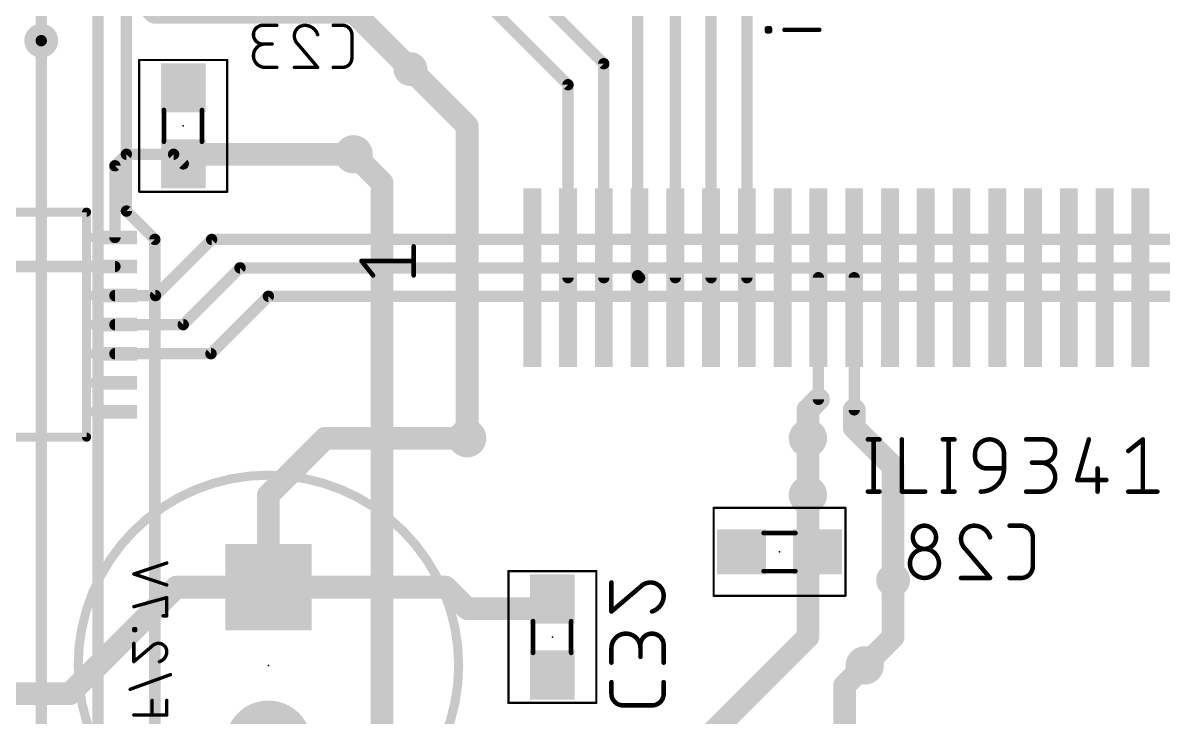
# Model space of a CAD drawing. Extents: x -10 to 79, y 9 to 113.
# Drawn here: x 11.02 to 36.52, y 42.02 to 57.55 of the extents above; entities that cross this region are included whole.
import ezdxf

# ---------------------------------------------------------------- set-up
doc = ezdxf.new("R2010")
doc.units = 0
for name, color, linetype in [('1', 12, 'CONTINUOUS'), ('16', 132, 'CONTINUOUS'), ('17', 110, 'CONTINUOUS'), ('18', 110, 'CONTINUOUS'), ('22', 253, 'CONTINUOUS'), ('24', 53, 'CONTINUOUS'), ('25', 253, 'CONTINUOUS'), ('26', 253, 'CONTINUOUS'), ('27', 253, 'CONTINUOUS'), ('28', 253, 'CONTINUOUS'), ('40', 132, 'CONTINUOUS'), ('52', 253, 'CONTINUOUS')]:
    doc.layers.add(name, color=color, linetype=linetype)

# ---------------------------------------------------------------- blocks, each defined once
blk = doc.blocks.new('RECT')
blk.add_solid([(-0.5, -0.5), (0.5, -0.5), (-0.5, 0.5), (0.5, 0.5)])
blk = doc.blocks.new('SQUAREP')
blk.add_solid([(-0.5, -0.5), (0.5, -0.5), (-0.5, 0.5), (0.5, 0.5)])
blk = doc.blocks.new('ROUNDP')
at = {"const_width": 0.5}
blk.add_lwpolyline([(0, -0.25, 1), (0, 0.25, 1), (0, -0.25)], format="xyb", dxfattribs=at)
blk = doc.blocks.new('ROUNDV')
at = {"const_width": 0.5}
blk.add_lwpolyline([(0, -0.25, 1), (0, 0.25, 1), (0, -0.25)], format="xyb", dxfattribs=at)

msp = doc.modelspace()

# ---------------------------------------------------------------- linework, layer by layer
at = {"layer": '1'}
for points, const_width in [([(27.21, 51.85), (27.21, 64.865)], 0.254), ([(12.7, 60.96), (12.7, 31.75)], 0.254), ([(24.01, 56.635), (19.685, 60.96)], 0.254), ([(26.41, 51.85), (26.41, 59.315)], 0.254), ([(13.335, 59.055), (13.335, 53.34)], 0.254), ([(23.21, 56.165), (20.955, 58.42)], 0.254), ([(25.61, 51.85), (25.61, 58.21)], 0.254), ([(24.765, 51.895), (24.765, 57.785)], 0.254), ([(11.43, 31.115), (11.43, 57.15)], 0.254), ([(19.685, 56.515), (20.955, 55.245)], 0.508), ([(24.01, 51.85), (24.01, 56.635)], 0.254), ([(23.21, 51.85), (23.21, 56.165)], 0.254), ([(20.955, 55.245), (20.955, 48.26)], 0.508), ([(19.05, 53.975), (18.415, 54.61)], 0.508), ([(19.05, 39.37), (19.05, 53.975)], 0.508), ([(13.335, 53.34), (13.97, 52.705)], 0.254), ([(13.97, 52.705), (13.97, 33.02)], 0.254), ([(24.81, 51.85), (24.765, 51.895)], 0.254), ([(28.81, 49.13), (28.81, 51.85)], 0.254), ([(29.61, 48.895), (29.61, 51.85)], 0.254), ([(28.81, 49.13), (28.575, 48.895)], 0.508), ([(28.575, 48.26), (28.575, 48.895)], 0.508), ([(29.61, 48.495), (29.61, 48.895)], 0.508), ([(30.48, 47.625), (29.61, 48.495)], 0.508), ([(28.575, 46.99), (28.575, 48.26)], 0.508), ([(30.48, 45.085), (30.48, 47.625)], 0.508), ([(30.48, 43.815), (30.48, 45.085)], 0.508), ([(29.845, 43.18), (30.48, 43.815)], 0.508)]:
    msp.add_lwpolyline(points, dxfattribs=dict(at, const_width=const_width))
for points, const_width in [([(11.4935, 57.15, 1), (11.3665, 57.15)], 0.127), ([(19.7748, 56.6048, 1), (19.5952, 56.4252)], 0.254), ([(24.0735, 56.635, 1), (23.9465, 56.635)], 0.127), ([(23.9651, 56.5901, 1), (24.0549, 56.6799)], 0.127), ([(23.2735, 56.165, 1), (23.1465, 56.165)], 0.127), ([(23.1651, 56.1201, 1), (23.2549, 56.2099)], 0.127), ([(21.082, 55.245, 1), (20.828, 55.245)], 0.254), ([(20.8652, 55.1552, 1), (21.0448, 55.3348)], 0.254), ([(18.5048, 54.6998, 1), (18.3252, 54.5202)], 0.254), ([(19.177, 53.975, 1), (18.923, 53.975)], 0.254), ([(18.9602, 53.8852, 1), (19.1398, 54.0648)], 0.254), ([(13.3799, 53.3849, 1), (13.2901, 53.2951)], 0.127), ([(13.2715, 53.34, 1), (13.3985, 53.34)], 0.127), ([(14.0335, 52.705, 1), (13.9065, 52.705)], 0.127), ([(13.9251, 52.6601, 1), (14.0149, 52.7499)], 0.127), ([(23.1465, 51.85, 1), (23.2735, 51.85)], 0.127), ([(23.9465, 51.85, 1), (24.0735, 51.85)], 0.127), ([(24.8099, 51.9399, 1), (24.7201, 51.8501)], 0.127), ([(24.7015, 51.895, 1), (24.8285, 51.895)], 0.127), ([(24.7651, 51.8051, 1), (24.8549, 51.8949)], 0.127), ([(25.5465, 51.85, 1), (25.6735, 51.85)], 0.127), ([(26.3465, 51.85, 1), (26.4735, 51.85)], 0.127), ([(27.1465, 51.85, 1), (27.2735, 51.85)], 0.127), ([(28.8735, 51.85, 1), (28.7465, 51.85)], 0.127), ([(29.6735, 51.85, 1), (29.5465, 51.85)], 0.127), ([(28.8998, 49.0402, 1), (28.7202, 49.2198)], 0.254), ([(28.702, 48.895, 1), (28.448, 48.895)], 0.254), ([(28.4852, 48.9848, 1), (28.6648, 48.8052)], 0.254), ([(28.7465, 49.13, 1), (28.8735, 49.13)], 0.127), ([(29.737, 48.895, 1), (29.483, 48.895)], 0.254), ([(29.6998, 48.5848, 1), (29.5202, 48.4052)], 0.254), ([(29.5465, 48.895, 1), (29.6735, 48.895)], 0.127), ([(28.702, 48.26, 1), (28.448, 48.26)], 0.254), ([(29.483, 48.495, 1), (29.737, 48.495)], 0.254), ([(20.828, 48.26, 1), (21.082, 48.26)], 0.254), ([(28.448, 48.26, 1), (28.702, 48.26)], 0.254), ([(30.607, 47.625, 1), (30.353, 47.625)], 0.254), ([(30.3902, 47.5352, 1), (30.5698, 47.7148)], 0.254), ([(28.448, 46.99, 1), (28.702, 46.99)], 0.254), ([(30.607, 45.085, 1), (30.353, 45.085)], 0.254), ([(30.353, 45.085, 1), (30.607, 45.085)], 0.254), ([(30.353, 43.815, 1), (30.607, 43.815)], 0.254), ([(30.5698, 43.7252, 1), (30.3902, 43.9048)], 0.254), ([(29.7552, 43.2698, 1), (29.9348, 43.0902)], 0.254)]:
    msp.add_lwpolyline(points, format="xyb", dxfattribs=dict(at, const_width=const_width))
at = {"layer": '16'}
for points, const_width in [([(11.43, 57.15), (11.43, 61.595)], 0.254), ([(12.7, 59.055), (13.97, 57.785)], 0.508), ([(13.97, 57.785), (18.415, 57.785)], 0.508), ([(18.415, 57.785), (19.685, 56.515)], 0.508), ([(14.605, 54.395), (14.82, 54.61)], 0.508), ([(14.82, 54.61), (18.415, 54.61)], 0.508), ([(13.0778, 54.3528), (13.335, 54.61)], 0.254), ([(13.335, 54.61), (14.39, 54.61)], 0.254), ([(14.39, 54.61), (14.605, 54.395)], 0.254), ([(13.0778, 52.75), (13.0778, 54.3528)], 0.254), ([(13.985, 51.45), (15.24, 52.705)], 0.254), ([(15.24, 52.705), (52.07, 52.705)], 0.254), ([(13.0778, 52.1), (10.765, 52.1)], 0.254), ([(14.605, 50.8), (15.875, 52.07)], 0.254), ([(15.875, 52.07), (50.8, 52.07)], 0.254), ([(13.0778, 51.45), (13.985, 51.45)], 0.254), ([(15.225, 50.15), (16.51, 51.435)], 0.254), ([(16.51, 51.435), (48.26, 51.435)], 0.254), ([(13.0778, 50.8), (14.605, 50.8)], 0.254), ([(13.0778, 50.15), (15.225, 50.15)], 0.254), ([(17.78, 48.26), (16.51, 46.99)], 0.508), ([(20.955, 48.26), (17.78, 48.26)], 0.508), ([(28.575, 46.99), (28.575, 48.26)], 0.508), ([(16.51, 46.99), (16.51, 44.9301)], 0.508), ([(28.575, 45.935), (28.575, 46.99)], 0.508), ([(28.79, 45.72), (28.575, 45.935)], 0.508), ([(28.79, 45.72), (28.575, 45.505)], 0.508), ([(28.575, 45.505), (28.575, 43.815)], 0.508), ([(12.065, 42.545), (14.4501, 44.9301)], 0.508), ([(14.4501, 44.9301), (16.51, 44.9301)], 0.508), ([(16.51, 44.9301), (20.4749, 44.9301)], 0.508), ([(20.4749, 44.9301), (20.955, 44.45)], 0.508), ([(30.48, 43.815), (30.48, 45.085)], 0.508), ([(22.645, 44.45), (22.86, 44.665)], 0.508), ([(20.955, 44.45), (22.645, 44.45)], 0.508), ([(28.575, 43.815), (24.13, 39.37)], 0.508), ([(29.845, 43.18), (30.48, 43.815)], 0.508), ([(29.3975, 42.7325), (29.845, 43.18)], 0.508), ([(29.3975, 39.5575), (29.3975, 42.7325)], 0.508), ([(9.785, 42.545), (12.065, 42.545)], 0.508)]:
    msp.add_lwpolyline(points, dxfattribs=dict(at, const_width=const_width))
for points, const_width in [([(13.97, 57.912, 1), (13.97, 57.658)], 0.254), ([(13.8802, 57.6952, 1), (14.0598, 57.8748)], 0.254), ([(18.415, 57.658, 1), (18.415, 57.912)], 0.254), ([(11.3665, 57.15, 1), (11.4935, 57.15)], 0.127), ([(19.5952, 56.4252, 1), (19.7748, 56.6048)], 0.254), ([(14.82, 54.737, 1), (14.82, 54.483)], 0.254), ([(14.9098, 54.5202, 1), (14.7302, 54.6998)], 0.254), ([(18.415, 54.483, 1), (18.415, 54.737)], 0.254), ([(13.335, 54.6735, 1), (13.335, 54.5465)], 0.127), ([(13.3799, 54.5651, 1), (13.2901, 54.6549)], 0.127), ([(14.4349, 54.6549, 1), (14.3451, 54.5651)], 0.127), ([(14.39, 54.5465, 1), (14.39, 54.6735)], 0.127), ([(14.5152, 54.4848, 1), (14.6948, 54.3052)], 0.254), ([(13.1413, 54.3528, 1), (13.0143, 54.3528)], 0.127), ([(13.0329, 54.3977, 1), (13.1227, 54.3079)], 0.127), ([(14.5601, 54.3501, 1), (14.6499, 54.4399)], 0.127), ([(13.0143, 52.75, 1), (13.1413, 52.75)], 0.127), ([(15.24, 52.7685, 1), (15.24, 52.6415)], 0.127), ([(15.2849, 52.6601, 1), (15.1951, 52.7499)], 0.127), ([(13.0778, 52.0365, 1), (13.0778, 52.1635)], 0.127), ([(15.875, 52.1335, 1), (15.875, 52.0065)], 0.127), ([(15.9199, 52.0251, 1), (15.8301, 52.1149)], 0.127), ([(13.0778, 51.5135, 1), (13.0778, 51.3865)], 0.127), ([(13.9401, 51.4949, 1), (14.0299, 51.4051)], 0.127), ([(13.985, 51.3865, 1), (13.985, 51.5135)], 0.127), ([(16.51, 51.4985, 1), (16.51, 51.3715)], 0.127), ([(16.5549, 51.3901, 1), (16.4651, 51.4799)], 0.127), ([(13.0778, 50.8635, 1), (13.0778, 50.7365)], 0.127), ([(14.5601, 50.8449, 1), (14.6499, 50.7551)], 0.127), ([(14.605, 50.7365, 1), (14.605, 50.8635)], 0.127), ([(13.0778, 50.2135, 1), (13.0778, 50.0865)], 0.127), ([(15.1801, 50.1949, 1), (15.2699, 50.1051)], 0.127), ([(15.225, 50.0865, 1), (15.225, 50.2135)], 0.127), ([(17.78, 48.387, 1), (17.78, 48.133)], 0.254), ([(17.8698, 48.1702, 1), (17.6902, 48.3498)], 0.254), ([(20.955, 48.133, 1), (20.955, 48.387)], 0.254), ([(28.702, 48.26, 1), (28.448, 48.26)], 0.254), ([(16.637, 46.99, 1), (16.383, 46.99)], 0.254), ([(16.4202, 47.0798, 1), (16.5998, 46.9002)], 0.254), ([(28.702, 46.99, 1), (28.448, 46.99)], 0.254), ([(28.448, 46.99, 1), (28.702, 46.99)], 0.254), ([(28.6648, 46.0248, 1), (28.4852, 45.8452)], 0.254), ([(28.448, 45.935, 1), (28.702, 45.935)], 0.254), ([(28.8798, 45.6302, 1), (28.7002, 45.8098)], 0.254), ([(28.7002, 45.6302, 1), (28.8798, 45.8098)], 0.254), ([(28.702, 45.505, 1), (28.448, 45.505)], 0.254), ([(28.4852, 45.5948, 1), (28.6648, 45.4152)], 0.254), ([(14.4501, 45.0571, 1), (14.4501, 44.8031)], 0.254), ([(14.5399, 44.8403, 1), (14.3603, 45.0199)], 0.254), ([(16.51, 45.0571, 1), (16.51, 44.8031)], 0.254), ([(16.51, 44.8031, 1), (16.51, 45.0571)], 0.254), ([(20.5647, 45.0199, 1), (20.3851, 44.8403)], 0.254), ([(20.4749, 44.8031, 1), (20.4749, 45.0571)], 0.254), ([(30.607, 45.085, 1), (30.353, 45.085)], 0.254), ([(16.383, 44.9301, 1), (16.637, 44.9301)], 0.254), ([(22.9498, 44.5752, 1), (22.7702, 44.7548)], 0.254), ([(20.955, 44.577, 1), (20.955, 44.323)], 0.254), ([(20.8652, 44.3602, 1), (21.0448, 44.5398)], 0.254), ([(22.5552, 44.5398, 1), (22.7348, 44.3602)], 0.254), ([(22.645, 44.323, 1), (22.645, 44.577)], 0.254), ([(28.448, 43.815, 1), (28.702, 43.815)], 0.254), ([(28.6648, 43.7252, 1), (28.4852, 43.9048)], 0.254), ([(30.353, 43.815, 1), (30.607, 43.815)], 0.254), ([(30.5698, 43.7252, 1), (30.3902, 43.9048)], 0.254), ([(29.7552, 43.2698, 1), (29.9348, 43.0902)], 0.254), ([(29.9348, 43.0902, 1), (29.7552, 43.2698)], 0.254), ([(29.5245, 42.7325, 1), (29.2705, 42.7325)], 0.254), ([(29.3077, 42.8223, 1), (29.4873, 42.6427)], 0.254), ([(11.9752, 42.6348, 1), (12.1548, 42.4552)], 0.254), ([(12.065, 42.418, 1), (12.065, 42.672)], 0.254)]:
    msp.add_lwpolyline(points, format="xyb", dxfattribs=dict(at, const_width=const_width))
at = {"layer": '22', "const_width": 0.2032}
for points in [[(12.4428, 53.3146), (7.8772, 53.3146)], [(7.8772, 48.2854), (12.4428, 48.2854)]]:
    msp.add_lwpolyline(points, dxfattribs=at)
at = {"layer": '22'}
for points, const_width in [([(12.4428, 53.2638, 1), (12.4428, 53.3654)], 0.1016), ([(12.4428, 48.2346, 1), (12.4428, 48.3362)], 0.1016), ([(16.51, 38.9255, 1), (16.51, 47.4345, 1), (16.51, 38.9255)], 0.2032)]:
    msp.add_lwpolyline(points, format="xyb", dxfattribs=dict(at, const_width=const_width))
at = {"layer": '24'}
for p in [(14.605, 55.245), (27.94, 45.72), (22.86, 43.815), (16.51, 43.18)]:
    msp.add_point(p, dxfattribs=at)
at = {"layer": '25', "const_width": 0.1016}
for points in [[(27.6608, 57.3608), (27.6608, 57.4257)], [(27.6608, 57.4257), (27.7257, 57.4257)], [(27.7257, 57.3608), (27.6608, 57.3608)], [(27.7257, 57.4257), (27.7257, 57.3608)], [(28.8292, 57.3933), (28.0503, 57.3933)], [(19.7592, 51.9008), (19.7592, 52.5499)], [(18.8504, 51.9008), (18.5908, 52.2254)], [(18.5908, 52.2254), (19.7592, 52.2254)]]:
    msp.add_lwpolyline(points, dxfattribs=at)
at = {"layer": '25', "const_width": 0.0508}
for points in [[(27.6862, 57.4257, 1), (27.6354, 57.4257)], [(27.6608, 57.4511, 1), (27.6608, 57.4003)], [(27.6608, 57.3862, 1), (27.6608, 57.3354)], [(27.6354, 57.3608, 1), (27.6862, 57.3608)], [(27.7511, 57.4257, 1), (27.7003, 57.4257)], [(27.7003, 57.3608, 1), (27.7511, 57.3608)], [(27.7257, 57.4003, 1), (27.7257, 57.4511)], [(27.7257, 57.3354, 1), (27.7257, 57.3862)], [(28.0503, 57.4187, 1), (28.0503, 57.3679)], [(28.8292, 57.3679, 1), (28.8292, 57.4187)], [(19.7846, 52.5499, 1), (19.7338, 52.5499)], [(18.5908, 52.2508, 1), (18.5908, 52.2)], [(18.6106, 52.2412, 1), (18.571, 52.2095)], [(19.7592, 52.2, 1), (19.7592, 52.2508)], [(18.8306, 51.8849, 1), (18.8703, 51.9167)], [(19.7338, 51.9008, 1), (19.7846, 51.9008)]]:
    msp.add_lwpolyline(points, format="xyb", dxfattribs=at)
at = {"layer": '26'}
for points, const_width in [([(16.3847, 57.4929, 1), (16.3847, 57.0752)], 0.0762), ([(16.3847, 57.512, 1), (16.3847, 57.4739)], 0.0381), ([(16.3847, 57.4739, 1), (16.3847, 57.512)], 0.0381), ([(16.6979, 57.4739, 1), (16.6979, 57.512)], 0.0381), ([(17.3252, 57.4929, 0.4142), (17.0902, 57.258)], 0.0762), ([(17.6123, 57.2841, 0.3252), (17.3252, 57.4929)], 0.0762), ([(17.3252, 57.5119, 1), (17.3252, 57.4739)], 0.0381), ([(17.3252, 57.4739, 1), (17.3252, 57.512)], 0.0381), ([(17.9592, 57.512, 1), (17.9592, 57.4739)], 0.0381), ([(18.3769, 57.2841, 0.4142), (18.1681, 57.4929)], 0.0762), ([(18.1681, 57.5119, 1), (18.1681, 57.4738)], 0.0381), ([(18.1681, 57.4739, 1), (18.1681, 57.512)], 0.0381), ([(17.0902, 57.258, 0.2053), (17.1685, 57.0752)], 0.0762), ([(17.1093, 57.258, 1), (17.0712, 57.2579)], 0.0381), ([(17.0712, 57.258, 1), (17.1093, 57.258)], 0.0381), ([(17.5942, 57.2782, 1), (17.6305, 57.2899)], 0.0381), ([(18.3959, 57.2841, 1), (18.3578, 57.2841)], 0.0381), ([(18.3578, 57.2841, 1), (18.3959, 57.2841)], 0.0381), ([(16.4369, 57.0752, 1), (16.4369, 56.5531)], 0.0762), ([(16.3847, 57.0943, 1), (16.3847, 57.0562)], 0.0381), ([(16.3847, 57.0562, 1), (16.3847, 57.0943)], 0.0381), ([(16.4369, 57.0562, 1), (16.4369, 57.0943)], 0.0381), ([(16.5935, 57.0562, 1), (16.5935, 57.0943)], 0.0381), ([(17.1831, 57.0875, 1), (17.154, 57.0629)], 0.0381), ([(17.1554, 57.0614, 1), (17.1817, 57.089)], 0.0381), ([(18.1681, 56.5531, 0.4142), (18.3769, 56.7619)], 0.0762), ([(18.3959, 56.7619, 1), (18.3578, 56.7619)], 0.0381), ([(18.3578, 56.7619, 1), (18.3959, 56.7619)], 0.0381), ([(16.4369, 56.5722, 1), (16.4369, 56.5341)], 0.0381), ([(16.4369, 56.5341, 1), (16.4369, 56.5722)], 0.0381), ([(16.6979, 56.5341, 1), (16.6979, 56.5722)], 0.0381), ([(17.0902, 56.5722, 1), (17.0902, 56.5341)], 0.0381), ([(17.5978, 56.5408, 1), (17.6268, 56.5654)], 0.0381), ([(17.6123, 56.5341, 1), (17.6123, 56.5722)], 0.0381), ([(17.9592, 56.5722, 1), (17.9592, 56.5341)], 0.0381), ([(18.1681, 56.5722, 1), (18.1681, 56.5341)], 0.0381), ([(18.1681, 56.5341, 1), (18.1681, 56.5722)], 0.0381), ([(31.4405, 46.0446, 1), (30.9212, 46.0446)], 0.1016), ([(32.2914, 46.3042, 0.4142), (31.9993, 46.0121)], 0.1016), ([(32.6484, 46.0446, 0.3252), (32.2914, 46.3042)], 0.1016), ([(32.2914, 46.3296, 1), (32.2914, 46.2788)], 0.0508), ([(32.2914, 46.2788, 1), (32.2914, 46.3296)], 0.0508), ([(33.0849, 46.3296, 1), (33.0849, 46.2788)], 0.0508), ([(33.6042, 46.0446, 0.4142), (33.3446, 46.3042)], 0.1016), ([(33.3446, 46.3296, 1), (33.3446, 46.2788)], 0.0508), ([(33.3446, 46.2788, 1), (33.3446, 46.3296)], 0.0508), ([(30.9212, 46.0446, 1), (31.4405, 46.0446)], 0.1016), ([(30.9466, 46.0446, 1), (30.8958, 46.0446)], 0.0508), ([(30.8958, 46.0446, 1), (30.9466, 46.0446)], 0.0508), ([(31.4659, 46.0446, 1), (31.4151, 46.0446)], 0.0508), ([(31.4151, 46.0446, 1), (31.4659, 46.0446)], 0.0508), ([(31.9993, 46.0121, 0.2053), (32.0966, 45.7849)], 0.1016), ([(32.0247, 46.0121, 1), (31.9739, 46.0121)], 0.0508), ([(31.9739, 46.0121, 1), (32.0247, 46.0121)], 0.0508), ([(32.6242, 46.0367, 1), (32.6725, 46.0524)], 0.0508), ([(33.6296, 46.0446, 1), (33.5788, 46.0446)], 0.0508), ([(33.5788, 46.0446, 1), (33.6296, 46.0446)], 0.0508), ([(31.5054, 45.4604, 1), (30.8563, 45.4604)], 0.1016), ([(32.116, 45.8014, 1), (32.0773, 45.7685)], 0.0508), ([(32.0791, 45.7665, 1), (32.1142, 45.8033)], 0.0508), ([(30.8563, 45.4604, 1), (31.5054, 45.4604)], 0.1016), ([(30.8817, 45.4604, 1), (30.8309, 45.4604)], 0.0508), ([(30.8309, 45.4604, 1), (30.8817, 45.4604)], 0.0508), ([(31.5308, 45.4604, 1), (31.48, 45.4604)], 0.0508), ([(31.48, 45.4604, 1), (31.5308, 45.4604)], 0.0508), ([(33.3446, 45.1358, 0.4142), (33.6042, 45.3954)], 0.1016), ([(33.6296, 45.3954, 1), (33.5788, 45.3954)], 0.0508), ([(33.5788, 45.3954, 1), (33.6296, 45.3954)], 0.0508), ([(31.9993, 45.1612, 1), (31.9993, 45.1104)], 0.0508), ([(32.629, 45.1193, 1), (32.6677, 45.1523)], 0.0508), ([(32.6484, 45.1104, 1), (32.6484, 45.1612)], 0.0508), ([(33.0849, 45.1612, 1), (33.0849, 45.1104)], 0.0508), ([(33.3446, 45.1612, 1), (33.3446, 45.1104)], 0.0508), ([(33.3446, 45.1104, 1), (33.3446, 45.1612)], 0.0508), ([(24.2062, 45.0342, 1), (24.1554, 45.0342)], 0.0508), ([(25.0571, 45.0342, 0.2053), (24.8299, 44.9368)], 0.1016), ([(24.8115, 44.9544, 1), (24.8483, 44.9193)], 0.0508), ([(24.8464, 44.9175, 1), (24.8135, 44.9562)], 0.0508), ([(25.3492, 44.7421, 0.4142), (25.0571, 45.0342)], 0.1016), ([(25.0571, 45.0596, 1), (25.0571, 45.0088)], 0.0508), ([(25.0571, 45.0088, 1), (25.0571, 45.0596)], 0.0508), ([(25.0896, 44.3851, 0.3252), (25.3492, 44.7421)], 0.1016), ([(25.3746, 44.7421, 1), (25.3238, 44.7421)], 0.0508), ([(25.3238, 44.7421, 1), (25.3746, 44.7421)], 0.0508), ([(24.1643, 44.4044, 1), (24.1973, 44.3657)], 0.0508), ([(24.1554, 44.3851, 1), (24.2062, 44.3851)], 0.0508), ([(25.0817, 44.4093, 1), (25.0974, 44.3609)], 0.0508), ([(24.8299, 43.5666, 1), (24.1808, 43.5666)], 0.1016), ([(25.3492, 43.6316, 1), (24.8299, 43.6316)], 0.1016), ([(24.2062, 43.5666, 1), (24.1554, 43.5666)], 0.0508), ([(24.8553, 43.6316, 1), (24.8045, 43.6316)], 0.0508), ([(24.8045, 43.6316, 1), (24.8553, 43.6316)], 0.0508), ([(25.3746, 43.6316, 1), (25.3238, 43.6316)], 0.0508), ([(25.3238, 43.6316, 1), (25.3746, 43.6316)], 0.0508), ([(24.1554, 43.5666, 1), (24.2062, 43.5666)], 0.0508), ([(24.8045, 43.5666, 1), (24.8553, 43.5666)], 0.0508), ([(24.8045, 43.3719, 1), (24.8553, 43.3719)], 0.0508), ([(24.1554, 43.2421, 1), (24.2062, 43.2421)], 0.0508), ([(25.3238, 43.2421, 1), (25.3746, 43.2421)], 0.0508), ([(24.2062, 42.8056, 1), (24.1554, 42.8056)], 0.0508), ([(25.3746, 42.8056, 1), (25.3238, 42.8056)], 0.0508), ([(24.1808, 42.5459, 0.4142), (24.4404, 42.2863)], 0.1016), ([(24.2062, 42.5459, 1), (24.1554, 42.5459)], 0.0508), ([(25.0896, 42.2863, 0.4142), (25.3492, 42.5459)], 0.1016), ([(25.3746, 42.5459, 1), (25.3238, 42.5459)], 0.0508), ([(24.1554, 42.5459, 1), (24.2062, 42.5459)], 0.0508), ([(24.4404, 42.3117, 1), (24.4404, 42.2609)], 0.0508), ([(24.4404, 42.2609, 1), (24.4404, 42.3117)], 0.0508), ([(25.0896, 42.3117, 1), (25.0896, 42.2609)], 0.0508), ([(25.0896, 42.2609, 1), (25.0896, 42.3117)], 0.0508), ([(25.3238, 42.5459, 1), (25.3746, 42.5459)], 0.0508)]:
    msp.add_lwpolyline(points, format="xyb", dxfattribs=dict(at, const_width=const_width))
for points, const_width in [([(16.6979, 57.4929), (16.3847, 57.4929)], 0.0762), ([(18.1681, 57.4929), (17.9592, 57.4929)], 0.0762), ([(18.3769, 56.7619), (18.3769, 57.2841)], 0.0762), ([(16.3847, 57.0752), (16.5935, 57.0752)], 0.0762), ([(17.1685, 57.0752), (17.6123, 56.5531)], 0.0762), ([(16.6979, 56.5531), (16.4369, 56.5531)], 0.0762), ([(17.6123, 56.5531), (17.0902, 56.5531)], 0.0762), ([(17.9592, 56.5531), (18.1681, 56.5531)], 0.0762), ([(33.3446, 46.3042), (33.0849, 46.3042)], 0.1016), ([(33.6042, 45.3954), (33.6042, 46.0446)], 0.1016), ([(32.0966, 45.7849), (32.6484, 45.1358)], 0.1016), ([(32.6484, 45.1358), (31.9993, 45.1358)], 0.1016), ([(33.0849, 45.1358), (33.3446, 45.1358)], 0.1016), ([(24.1808, 44.3851), (24.1808, 45.0342)], 0.1016), ([(24.8299, 44.9368), (24.1808, 44.3851)], 0.1016), ([(24.1808, 43.2421), (24.1808, 43.5666)], 0.1016), ([(24.8299, 43.6316), (24.8299, 43.3719)], 0.1016), ([(25.3492, 43.2421), (25.3492, 43.6316)], 0.1016), ([(24.1808, 42.8056), (24.1808, 42.5459)], 0.1016), ([(25.3492, 42.5459), (25.3492, 42.8056)], 0.1016), ([(24.4404, 42.2863), (25.0896, 42.2863)], 0.1016)]:
    msp.add_lwpolyline(points, dxfattribs=dict(at, const_width=const_width))
at = {"layer": '27', "const_width": 0.1016}
for points in [[(29.9164, 48.2342), (30.1761, 48.2342)], [(30.0463, 48.2342), (30.0463, 47.0658)], [(30.6765, 48.2342), (30.6765, 47.0658)], [(31.5928, 48.2342), (31.8525, 48.2342)], [(31.7227, 48.2342), (31.7227, 47.0658)], [(33.4555, 48.2342), (33.845, 48.2342)], [(34.8581, 48.2342), (34.5985, 47.3254)], [(35.7415, 47.9746), (36.0661, 48.2342)], [(36.0661, 48.2342), (36.0661, 47.0658)], [(32.3125, 47.8447), (32.3125, 47.9096)], [(32.9616, 47.9096), (32.9616, 47.5851)], [(33.845, 47.7149), (33.5853, 47.7149)], [(32.9616, 47.5851), (32.5722, 47.5851)], [(35.0529, 47.5851), (35.0529, 47.0658)], [(34.5985, 47.3254), (35.2476, 47.3254)], [(29.9164, 47.0658), (30.1761, 47.0658)], [(30.6765, 47.0658), (31.1958, 47.0658)], [(31.5928, 47.0658), (31.8525, 47.0658)], [(33.4555, 47.0658), (33.7801, 47.0658)], [(35.7415, 47.0658), (36.3906, 47.0658)]]:
    msp.add_lwpolyline(points, dxfattribs=at)
at = {"layer": '27'}
for points, const_width in [([(29.9164, 48.2596, 1), (29.9164, 48.2088)], 0.0508), ([(30.0717, 48.2342, 1), (30.0209, 48.2342)], 0.0508), ([(30.1761, 48.2088, 1), (30.1761, 48.2596)], 0.0508), ([(30.7019, 48.2342, 1), (30.6511, 48.2342)], 0.0508), ([(31.5928, 48.2596, 1), (31.5928, 48.2088)], 0.0508), ([(31.7481, 48.2342, 1), (31.6973, 48.2342)], 0.0508), ([(31.8525, 48.2088, 1), (31.8525, 48.2596)], 0.0508), ([(32.9616, 47.9096, 1), (32.3125, 47.9096)], 0.1016), ([(33.4555, 48.2596, 1), (33.4555, 48.2088)], 0.0508), ([(33.845, 47.7149, 1), (33.845, 48.2342)], 0.1016), ([(33.845, 48.2596, 1), (33.845, 48.2088)], 0.0508), ([(33.845, 48.2088, 1), (33.845, 48.2596)], 0.0508), ([(34.8826, 48.2272, 1), (34.8337, 48.2412)], 0.0508), ([(36.0915, 48.2342, 1), (36.0407, 48.2342)], 0.0508), ([(36.0819, 48.2144, 1), (36.0502, 48.254)], 0.0508), ([(32.3379, 47.9096, 1), (32.2871, 47.9096)], 0.0508), ([(32.987, 47.9096, 1), (32.9362, 47.9096)], 0.0508), ([(35.7256, 47.9944, 1), (35.7574, 47.9547)], 0.0508), ([(32.2871, 47.9096, 1), (32.3379, 47.9096)], 0.0508), ([(32.3125, 47.8447, 0.4142), (32.5722, 47.5851)], 0.1016), ([(32.3379, 47.8447, 1), (32.2871, 47.8447)], 0.0508), ([(32.2871, 47.8447, 1), (32.3379, 47.8447)], 0.0508), ([(32.9362, 47.9096, 1), (32.987, 47.9096)], 0.0508), ([(33.5853, 47.7403, 1), (33.5853, 47.6895)], 0.0508), ([(33.7801, 47.0658, 1), (33.7801, 47.7149)], 0.1016), ([(33.7801, 47.7403, 1), (33.7801, 47.6895)], 0.0508), ([(33.845, 47.7403, 1), (33.845, 47.6895)], 0.0508), ([(33.845, 47.6895, 1), (33.845, 47.7403)], 0.0508), ([(32.4423, 47.0658, 0.4142), (32.9616, 47.5851)], 0.1016), ([(32.5722, 47.6105, 1), (32.5722, 47.5597)], 0.0508), ([(32.5722, 47.5597, 1), (32.5722, 47.6105)], 0.0508), ([(32.987, 47.5851, 1), (32.9362, 47.5851)], 0.0508), ([(32.9362, 47.5851, 1), (32.987, 47.5851)], 0.0508), ([(32.9616, 47.5597, 1), (32.9616, 47.6105)], 0.0508), ([(35.0783, 47.5851, 1), (35.0275, 47.5851)], 0.0508), ([(34.5985, 47.3508, 1), (34.5985, 47.3)], 0.0508), ([(34.5741, 47.3324, 1), (34.6229, 47.3185)], 0.0508), ([(35.2476, 47.3, 1), (35.2476, 47.3508)], 0.0508), ([(29.9164, 47.0912, 1), (29.9164, 47.0404)], 0.0508), ([(30.0209, 47.0658, 1), (30.0717, 47.0658)], 0.0508), ([(30.1761, 47.0404, 1), (30.1761, 47.0912)], 0.0508), ([(30.6765, 47.0912, 1), (30.6765, 47.0404)], 0.0508), ([(30.6511, 47.0658, 1), (30.7019, 47.0658)], 0.0508), ([(31.1958, 47.0404, 1), (31.1958, 47.0912)], 0.0508), ([(31.5928, 47.0912, 1), (31.5928, 47.0404)], 0.0508), ([(31.6973, 47.0658, 1), (31.7481, 47.0658)], 0.0508), ([(31.8525, 47.0404, 1), (31.8525, 47.0912)], 0.0508), ([(32.4423, 47.0912, 1), (32.4423, 47.0404)], 0.0508), ([(33.4555, 47.0912, 1), (33.4555, 47.0404)], 0.0508), ([(33.7801, 47.0912, 1), (33.7801, 47.0404)], 0.0508), ([(33.7801, 47.0404, 1), (33.7801, 47.0912)], 0.0508), ([(35.0275, 47.0658, 1), (35.0783, 47.0658)], 0.0508), ([(35.7415, 47.0912, 1), (35.7415, 47.0404)], 0.0508), ([(36.0407, 47.0658, 1), (36.0915, 47.0658)], 0.0508), ([(36.3906, 47.0404, 1), (36.3906, 47.0912)], 0.0508)]:
    msp.add_lwpolyline(points, format="xyb", dxfattribs=dict(at, const_width=const_width))
at = {"layer": '28', "const_width": 0.0762}
for points in [[(13.5001, 45.2241), (14.2367, 45.4696)], [(14.2367, 44.9785), (13.5001, 45.2241)], [(14.2367, 44.6972), (13.5001, 44.4926)], [(14.2367, 44.2879), (14.2367, 44.6972)], [(14.1549, 44.2879), (14.2367, 44.2879)], [(13.541, 44.001), (13.5001, 44.001)], [(13.5001, 44.001), (13.5001, 43.96)], [(13.5001, 43.96), (13.541, 43.96)], [(13.541, 43.96), (13.541, 44.001)], [(13.5001, 43.2638), (13.5001, 43.673)], [(13.9093, 43.6117), (13.5001, 43.2638)], [(13.4183, 42.6464), (14.3185, 42.9737)], [(13.9093, 42.0706), (13.9093, 42.398)], [(14.2367, 42.0706), (14.2367, 42.398)], [(13.5001, 42.0706), (14.2367, 42.0706)]]:
    msp.add_lwpolyline(points, dxfattribs=at)
at = {"layer": '28'}
for points, const_width in [([(14.2427, 45.4515, 1), (14.2307, 45.4877)], 0.0381), ([(13.5061, 45.2421, 1), (13.4941, 45.206)], 0.0381), ([(13.4941, 45.2421, 1), (13.5061, 45.206)], 0.0381), ([(14.2307, 44.9605, 1), (14.2427, 44.9966)], 0.0381), ([(14.2558, 44.6972, 1), (14.2177, 44.6972)], 0.0381), ([(14.2418, 44.6788, 1), (14.2316, 44.7155)], 0.0381), ([(13.495, 44.5109, 1), (13.5052, 44.4742)], 0.0381), ([(14.1549, 44.307, 1), (14.1549, 44.2689)], 0.0381), ([(14.2177, 44.2879, 1), (14.2558, 44.2879)], 0.0381), ([(14.2367, 44.2689, 1), (14.2367, 44.307)], 0.0381), ([(13.5191, 44.001, 1), (13.481, 44.001)], 0.0381), ([(13.481, 43.96, 1), (13.5191, 43.96)], 0.0381), ([(13.5001, 44.02, 1), (13.5001, 43.9819)], 0.0381), ([(13.5001, 43.9791, 1), (13.5001, 43.941)], 0.0381), ([(13.5601, 44.001, 1), (13.522, 44.001)], 0.0381), ([(13.522, 43.96, 1), (13.5601, 43.96)], 0.0381), ([(13.541, 43.9819, 1), (13.541, 44.02)], 0.0381), ([(13.541, 43.941, 1), (13.541, 43.9791)], 0.0381), ([(13.5191, 43.673, 1), (13.481, 43.673)], 0.0381), ([(14.0526, 43.673, 0.2053), (13.9093, 43.6117)], 0.0762), ([(13.8955, 43.6248, 1), (13.9231, 43.5985)], 0.0381), ([(13.9217, 43.5971, 1), (13.897, 43.6262)], 0.0381), ([(14.0526, 43.6921, 1), (14.0526, 43.654)], 0.0381), ([(14.2367, 43.4889, 0.4142), (14.0526, 43.673)], 0.0762), ([(14.0526, 43.654, 1), (14.0525, 43.6921)], 0.0381), ([(14.073, 43.2638, 0.3252), (14.2367, 43.4889)], 0.0762), ([(14.2557, 43.4889, 1), (14.2177, 43.4889)], 0.0381), ([(14.2177, 43.4889, 1), (14.2558, 43.4889)], 0.0381), ([(13.481, 43.2638, 1), (13.5191, 43.2638)], 0.0381), ([(13.4878, 43.2783, 1), (13.5124, 43.2493)], 0.0381), ([(14.0671, 43.2819, 1), (14.0789, 43.2457)], 0.0381), ([(14.3251, 42.9558, 1), (14.312, 42.9916)], 0.0381), ([(13.4117, 42.6643, 1), (13.4248, 42.6285)], 0.0381), ([(13.9284, 42.398, 1), (13.8903, 42.398)], 0.0381), ([(14.2558, 42.398, 1), (14.2177, 42.398)], 0.0381), ([(13.5001, 42.0896, 1), (13.5001, 42.0515)], 0.0381), ([(13.8903, 42.0706, 1), (13.9284, 42.0706)], 0.0381), ([(14.2177, 42.0706, 1), (14.2558, 42.0706)], 0.0381), ([(14.2367, 42.0515, 1), (14.2367, 42.0896)], 0.0381)]:
    msp.add_lwpolyline(points, format="xyb", dxfattribs=dict(at, const_width=const_width))
at = {"layer": '40', "const_width": 0.0508}
for points in [[(13.622, 56.718), (13.622, 53.772)], [(15.588, 56.718), (13.622, 56.718)], [(15.588, 53.772), (15.588, 56.718)], [(13.622, 53.772), (15.588, 53.772)], [(29.413, 46.703), (26.467, 46.703)], [(26.467, 46.703), (26.467, 44.737)], [(29.413, 44.737), (29.413, 46.703)], [(21.877, 45.288), (21.877, 42.342)], [(23.843, 45.288), (21.877, 45.288)], [(23.843, 42.342), (23.843, 45.288)], [(26.467, 44.737), (29.413, 44.737)], [(21.877, 42.342), (23.843, 42.342)]]:
    msp.add_lwpolyline(points, dxfattribs=at)
at = {"layer": '40', "const_width": 0.0254}
for points in [[(13.6347, 56.718, 1), (13.6093, 56.718)], [(13.622, 56.7307, 1), (13.622, 56.7053)], [(15.6007, 56.718, 1), (15.5753, 56.718)], [(15.588, 56.7053, 1), (15.588, 56.7307)], [(13.622, 53.7847, 1), (13.622, 53.7593)], [(13.6093, 53.772, 1), (13.6347, 53.772)], [(15.5753, 53.772, 1), (15.6007, 53.772)], [(15.588, 53.7593, 1), (15.588, 53.7847)], [(26.467, 46.7157, 1), (26.467, 46.6903)], [(26.4797, 46.703, 1), (26.4543, 46.703)], [(29.4257, 46.703, 1), (29.4003, 46.703)], [(29.413, 46.6903, 1), (29.413, 46.7157)], [(21.8897, 45.288, 1), (21.8643, 45.288)], [(21.877, 45.3007, 1), (21.877, 45.2753)], [(23.8557, 45.288, 1), (23.8303, 45.288)], [(23.843, 45.2753, 1), (23.843, 45.3007)], [(26.467, 44.7497, 1), (26.467, 44.7243)], [(26.4543, 44.737, 1), (26.4797, 44.737)], [(29.4003, 44.737, 1), (29.4257, 44.737)], [(29.413, 44.7243, 1), (29.413, 44.7497)], [(21.877, 42.3547, 1), (21.877, 42.3293)], [(21.8643, 42.342, 1), (21.8897, 42.342)], [(23.8303, 42.342, 1), (23.8557, 42.342)], [(23.843, 42.3293, 1), (23.843, 42.3547)]]:
    msp.add_lwpolyline(points, format="xyb", dxfattribs=at)
at = {"layer": '52'}
for points, const_width in [([(14.173, 55.601), (14.173, 54.889)], 0.1016), ([(15.024, 55.601), (15.024, 54.889)], 0.1016), ([(12.4428, 53.3146), (12.4428, 48.2854)], 0.2032), ([(27.584, 46.139), (28.296, 46.139)], 0.1016), ([(27.584, 45.288), (28.296, 45.288)], 0.1016), ([(22.428, 44.171), (22.428, 43.459)], 0.1016), ([(23.279, 44.171), (23.279, 43.459)], 0.1016)]:
    msp.add_lwpolyline(points, dxfattribs=dict(at, const_width=const_width))
for points, const_width in [([(14.1984, 55.601, 1), (14.1476, 55.601)], 0.0508), ([(15.0494, 55.601, 1), (14.9986, 55.601)], 0.0508), ([(14.1476, 54.889, 1), (14.1984, 54.889)], 0.0508), ([(14.9986, 54.889, 1), (15.0494, 54.889)], 0.0508), ([(12.4936, 53.3146, 1), (12.392, 53.3146)], 0.1016), ([(12.392, 48.2854, 1), (12.4936, 48.2854)], 0.1016), ([(27.584, 46.1644, 1), (27.584, 46.1136)], 0.0508), ([(28.296, 46.1136, 1), (28.296, 46.1644)], 0.0508), ([(27.584, 45.3134, 1), (27.584, 45.2626)], 0.0508), ([(28.296, 45.2626, 1), (28.296, 45.3134)], 0.0508), ([(22.4534, 44.171, 1), (22.4026, 44.171)], 0.0508), ([(23.3044, 44.171, 1), (23.2536, 44.171)], 0.0508), ([(22.4026, 43.459, 1), (22.4534, 43.459)], 0.0508), ([(23.2536, 43.459, 1), (23.3044, 43.459)], 0.0508)]:
    msp.add_lwpolyline(points, format="xyb", dxfattribs=dict(at, const_width=const_width))

# ---------------------------------------------------------------- block references
at = {"layer": '1', "xscale": 4, "yscale": 0.4, "rotation": 90}
for p in [(22.41, 51.85), (23.21, 51.85), (24.01, 51.85), (24.81, 51.85), (25.61, 51.85), (26.41, 51.85), (27.21, 51.85), (28.01, 51.85), (28.81, 51.85), (29.61, 51.85), (30.41, 51.85), (31.21, 51.85), (32.01, 51.85), (32.81, 51.85), (33.61, 51.85), (34.41, 51.85), (35.21, 51.85), (36.01, 51.85)]:
    msp.add_blockref('RECT', p, dxfattribs=at)
at = {"layer": '16', "xscale": 1.1, "rotation": 270}
for p in [(14.605, 56.095), (14.605, 54.395), (22.86, 44.665), (22.86, 42.965)]:
    msp.add_blockref('RECT', p, dxfattribs=at)
at = {"layer": '16', "xscale": 0.3048, "yscale": 0.9906, "rotation": 90}
for p in [(13.0778, 52.75), (13.0778, 52.1), (13.0778, 51.45), (13.0778, 50.8), (13.0778, 50.15), (13.0778, 49.5), (13.0778, 48.85)]:
    msp.add_blockref('RECT', p, dxfattribs=at)
at = {"layer": '16', "xscale": 1.1}
for p in [(27.09, 45.72), (28.79, 45.72)]:
    msp.add_blockref('RECT', p, dxfattribs=at)
at = {"layer": '17', "xscale": 1.9304, "yscale": 1.9304, "rotation": 90}
for name, p in [('SQUAREP', (16.51, 44.9301)), ('SQUAREP', (16.51, 44.9301)), ('ROUNDP', (16.51, 41.4299)), ('ROUNDP', (16.51, 41.4299))]:
    msp.add_blockref(name, p, dxfattribs=at)
at = {"layer": '18'}
for p, xscale, yscale in [((11.43, 57.15), 0.7564, 0.7564), ((11.43, 57.15), 0.7564, 0.7564), ((19.685, 56.515), 0.7564, 0.7564), ((19.685, 56.515), 0.7564, 0.7564), ((18.415, 54.61), 0.8564, 0.8564), ((18.415, 54.61), 0.8564, 0.8564), ((20.955, 48.26), 0.8564, 0.8564), ((20.955, 48.26), 0.8564, 0.8564), ((28.575, 48.26), 0.8564, 0.8564), ((28.575, 48.26), 0.8564, 0.8564), ((28.575, 46.99), 0.8564, 0.8564), ((28.575, 46.99), 0.8564, 0.8564), ((30.48, 45.085), 0.7564, 0.7564), ((30.48, 45.085), 0.7564, 0.7564), ((29.845, 43.18), 0.8564, 0.8564), ((29.845, 43.18), 0.8564, 0.8564)]:
    msp.add_blockref('ROUNDV', p, dxfattribs=dict(at, xscale=xscale, yscale=yscale))
at = {"layer": '52'}
for p, xscale, yscale, rotation in [((14.5999, 55.8332), 0.5001, 0.95, 270), ((14.5999, 54.6648), 0.5001, 0.95, 270), ((12.8619, 52.75), 0.2032, 0.8382, 90), ((12.8619, 52.1), 0.2032, 0.8382, 90), ((12.8619, 51.45), 0.2032, 0.8382, 90), ((12.8619, 50.8), 0.2032, 0.8382, 90), ((12.8619, 50.15), 0.2032, 0.8382, 90), ((12.8619, 49.5), 0.2032, 0.8382, 90), ((12.8619, 48.85), 0.2032, 0.8382, 90), ((22.8549, 44.4032), 0.5001, 0.95, 270), ((22.8549, 43.2348), 0.5001, 0.95, 270)]:
    msp.add_blockref('RECT', p, dxfattribs=dict(at, xscale=xscale, yscale=yscale, rotation=rotation))
at = {"layer": '52', "xscale": 0.5001, "yscale": 0.95}
for p in [(27.3519, 45.7149), (28.5203, 45.7149)]:
    msp.add_blockref('RECT', p, dxfattribs=at)

doc.saveas('drawing.dxf')
